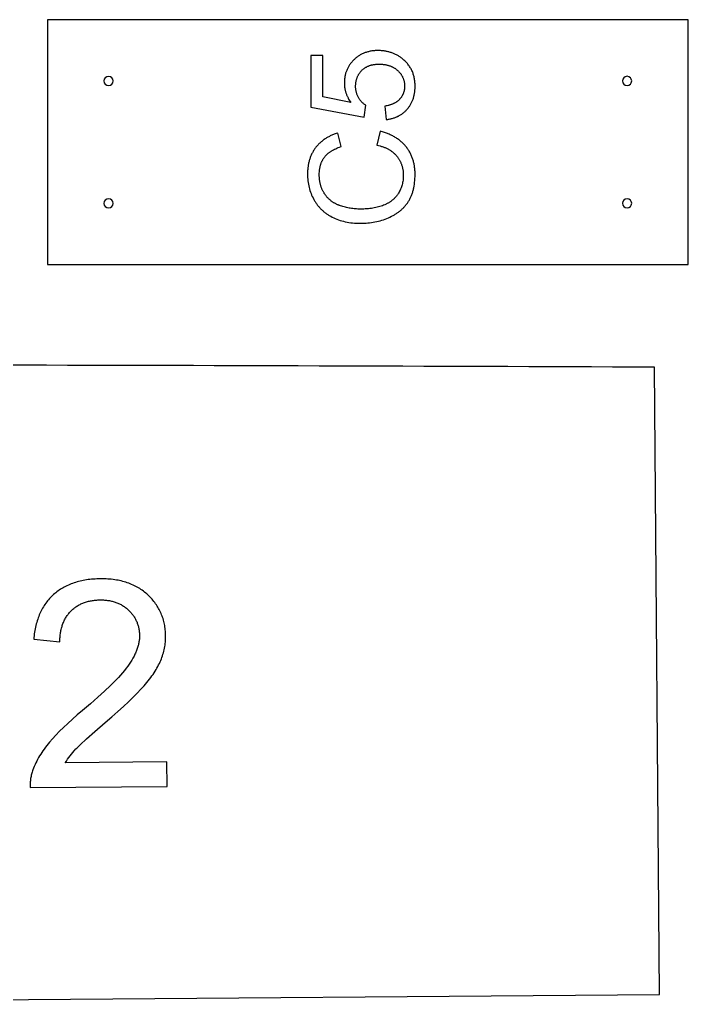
# Model space of a CAD drawing. Extents: x 2494 to 5794, y -1335 to 1258.
# Drawn here: x 2756.3 to 2974.8, y 503 to 825 of the extents above; entities that cross this region are included whole.
import ezdxf

# ---------------------------------------------------------------- set-up
doc = ezdxf.new("R2010")
doc.units = 0
for name, color, linetype in [('DH_200_CODES_PART_NUMBERS_', 1, 'CONTINUOUS'), ('DH_200_CUT_PVC_5MM', 7, 'CONTINUOUS'), ('DH_200_HOLES_PVC_5MM', 3, 'CONTINUOUS')]:
    doc.layers.add(name, color=color, linetype=linetype)

msp = doc.modelspace()

# ---------------------------------------------------------------- linework, layer by layer
at = {"layer": 'DH_200_CODES_PART_NUMBERS_'}
for points in [[(2876.03, 792.42), (2876.29, 792.45), (2876.56, 792.48), (2876.82, 792.52), (2877.07, 792.56), (2877.33, 792.61), (2877.58, 792.67), (2877.82, 792.72), (2878.07, 792.79), (2878.31, 792.85), (2878.54, 792.93), (2878.78, 793), (2879.01, 793.09), (2879.23, 793.17), (2879.46, 793.27), (2879.68, 793.36), (2879.89, 793.47), (2880.11, 793.57), (2880.32, 793.69), (2880.52, 793.8), (2880.73, 793.93), (2880.93, 794.05), (2881.13, 794.18), (2881.32, 794.32), (2881.51, 794.46), (2881.7, 794.61), (2881.88, 794.76), (2882.06, 794.92), (2882.24, 795.08), (2882.41, 795.24), (2882.58, 795.41), (2882.75, 795.59), (2882.91, 795.77), (2883.07, 795.96), (2883.23, 796.15), (2883.38, 796.34), (2883.52, 796.53), (2883.66, 796.73), (2883.8, 796.93), (2883.93, 797.14), (2884.05, 797.35), (2884.17, 797.56), (2884.28, 797.77), (2884.39, 797.99), (2884.5, 798.21), (2884.6, 798.44), (2884.69, 798.67), (2884.78, 798.9), (2884.86, 799.13), (2884.94, 799.37), (2885.02, 799.61), (2885.08, 799.86), (2885.15, 800.1), (2885.21, 800.36), (2885.26, 800.61), (2885.31, 800.87), (2885.35, 801.13), (2885.39, 801.4), (2885.42, 801.66), (2885.45, 801.94), (2885.47, 802.21), (2885.49, 802.49), (2885.5, 802.77), (2885.51, 803.06), (2885.51, 803.34), (2885.51, 803.7), (2885.5, 804.04), (2885.48, 804.38), (2885.45, 804.72), (2885.41, 805.05), (2885.37, 805.38), (2885.31, 805.71), (2885.25, 806.02), (2885.19, 806.34), (2885.11, 806.65), (2885.02, 806.95), (2884.93, 807.25), (2884.83, 807.55), (2884.72, 807.84), (2884.61, 808.12), (2884.48, 808.41), (2884.35, 808.68), (2884.21, 808.95), (2884.06, 809.22), (2883.9, 809.48), (2883.73, 809.74), (2883.56, 810), (2883.38, 810.24), (2883.19, 810.49), (2882.99, 810.73), (2882.79, 810.96), (2882.57, 811.19), (2882.35, 811.42), (2882.12, 811.64), (2881.88, 811.85), (2881.64, 812.07), (2881.38, 812.27), (2881.17, 812.44), (2880.96, 812.6), (2880.74, 812.75), (2880.52, 812.9), (2880.3, 813.05), (2880.08, 813.19), (2879.85, 813.32), (2879.62, 813.45), (2879.39, 813.57), (2879.16, 813.69), (2878.92, 813.8), (2878.69, 813.91), (2878.45, 814.01), (2878.2, 814.11), (2877.96, 814.2), (2877.71, 814.29), (2877.46, 814.37), (2877.2, 814.45), (2876.95, 814.52), (2876.69, 814.59), (2876.43, 814.65), (2876.17, 814.7), (2875.9, 814.75), (2875.64, 814.8), (2875.37, 814.83), (2875.09, 814.87), (2874.82, 814.9), (2874.54, 814.92), (2874.26, 814.94), (2873.98, 814.95), (2873.69, 814.96), (2873.41, 814.96), (2873.1, 814.96), (2872.81, 814.95), (2872.51, 814.94), (2872.22, 814.92), (2871.93, 814.89), (2871.65, 814.86), (2871.37, 814.82), (2871.09, 814.77), (2870.82, 814.72), (2870.55, 814.66), (2870.28, 814.6), (2870.02, 814.53), (2869.76, 814.46), (2869.5, 814.38), (2869.25, 814.29), (2869, 814.2), (2868.75, 814.1), (2868.51, 813.99), (2868.27, 813.88), (2868.04, 813.77), (2867.8, 813.64), (2867.57, 813.52), (2867.35, 813.38), (2867.13, 813.24), (2866.91, 813.09), (2866.69, 812.94), (2866.48, 812.78), (2866.27, 812.62), (2866.07, 812.45), (2865.87, 812.27), (2865.67, 812.09), (2865.47, 811.9), (2865.28, 811.71), (2865.1, 811.51), (2864.92, 811.32), (2864.75, 811.11), (2864.59, 810.91), (2864.43, 810.71), (2864.27, 810.5), (2864.12, 810.28), (2863.98, 810.07), (2863.85, 809.85), (2863.72, 809.63), (2863.59, 809.41), (2863.48, 809.18), (2863.37, 808.96), (2863.26, 808.73), (2863.16, 808.49), (2863.07, 808.26), (2862.98, 808.02), (2862.9, 807.78), (2862.82, 807.53), (2862.75, 807.28), (2862.69, 807.03), (2862.63, 806.78), (2862.58, 806.53), (2862.54, 806.27), (2862.5, 806.01), (2862.46, 805.75), (2862.44, 805.48), (2862.42, 805.21), (2862.4, 804.94), (2862.39, 804.66), (2862.39, 804.39), (2862.39, 804.18), (2862.4, 803.97), (2862.41, 803.76), (2862.42, 803.55), (2862.44, 803.34), (2862.46, 803.14), (2862.49, 802.93), (2862.52, 802.73), (2862.56, 802.52), (2862.6, 802.32), (2862.64, 802.11), (2862.69, 801.91), (2862.74, 801.71), (2862.8, 801.5), (2862.86, 801.3), (2862.92, 801.1), (2862.99, 800.9), (2863.06, 800.7), (2863.14, 800.5), (2863.22, 800.3), (2863.31, 800.1), (2863.4, 799.91), (2863.49, 799.71), (2863.59, 799.51), (2863.69, 799.32), (2863.8, 799.12), (2864.02, 798.73), (2864.26, 798.35), (2864.52, 797.96), (2855.39, 799.8), (2855.39, 813.36), (2851.4, 813.36), (2851.4, 796.46), (2868.86, 793.16), (2869.37, 797.08), (2869.19, 797.2), (2869.01, 797.32), (2868.84, 797.45), (2868.67, 797.59), (2868.51, 797.73), (2868.35, 797.88), (2868.2, 798.03), (2868.05, 798.18), (2867.9, 798.35), (2867.76, 798.51), (2867.62, 798.69), (2867.49, 798.86), (2867.36, 799.05), (2867.23, 799.24), (2867.11, 799.43), (2866.99, 799.63), (2866.88, 799.84), (2866.78, 800.05), (2866.68, 800.26), (2866.59, 800.47), (2866.51, 800.69), (2866.44, 800.91), (2866.37, 801.13), (2866.31, 801.36), (2866.25, 801.58), (2866.21, 801.82), (2866.17, 802.05), (2866.13, 802.29), (2866.11, 802.53), (2866.09, 802.78), (2866.08, 803.02), (2866.08, 803.27), (2866.08, 803.48), (2866.09, 803.68), (2866.1, 803.87), (2866.11, 804.07), (2866.13, 804.26), (2866.15, 804.45), (2866.18, 804.64), (2866.21, 804.82), (2866.24, 805), (2866.28, 805.18), (2866.32, 805.36), (2866.37, 805.54), (2866.42, 805.71), (2866.47, 805.88), (2866.53, 806.05), (2866.59, 806.21), (2866.66, 806.37), (2866.73, 806.53), (2866.8, 806.69), (2866.88, 806.85), (2866.97, 807), (2867.05, 807.15), (2867.14, 807.3), (2867.24, 807.45), (2867.34, 807.59), (2867.44, 807.73), (2867.55, 807.87), (2867.66, 808.01), (2867.77, 808.14), (2867.89, 808.27), (2868.01, 808.4), (2868.14, 808.53), (2868.27, 808.65), (2868.41, 808.77), (2868.54, 808.89), (2868.68, 809), (2868.82, 809.11), (2868.97, 809.21), (2869.12, 809.31), (2869.27, 809.41), (2869.42, 809.5), (2869.58, 809.59), (2869.74, 809.67), (2869.9, 809.75), (2870.07, 809.83), (2870.24, 809.9), (2870.41, 809.97), (2870.58, 810.03), (2870.76, 810.09), (2870.94, 810.15), (2871.12, 810.2), (2871.31, 810.25), (2871.5, 810.3), (2871.69, 810.34), (2871.89, 810.37), (2872.09, 810.41), (2872.29, 810.44), (2872.49, 810.46), (2872.7, 810.48), (2872.91, 810.5), (2873.12, 810.52), (2873.34, 810.53), (2873.56, 810.53), (2873.78, 810.53), (2874.01, 810.53), (2874.24, 810.53), (2874.47, 810.52), (2874.69, 810.5), (2874.91, 810.48), (2875.13, 810.46), (2875.35, 810.43), (2875.56, 810.4), (2875.77, 810.37), (2875.98, 810.33), (2876.18, 810.29), (2876.39, 810.24), (2876.58, 810.19), (2876.78, 810.13), (2876.97, 810.08), (2877.16, 810.01), (2877.35, 809.94), (2877.53, 809.87), (2877.72, 809.8), (2877.89, 809.72), (2878.07, 809.63), (2878.24, 809.55), (2878.41, 809.46), (2878.58, 809.36), (2878.74, 809.26), (2878.9, 809.16), (2879.06, 809.05), (2879.22, 808.94), (2879.37, 808.82), (2879.52, 808.7), (2879.66, 808.57), (2879.81, 808.45), (2879.95, 808.31), (2880.08, 808.18), (2880.21, 808.05), (2880.34, 807.91), (2880.46, 807.77), (2880.58, 807.63), (2880.69, 807.49), (2880.8, 807.34), (2880.91, 807.2), (2881.01, 807.05), (2881.1, 806.9), (2881.19, 806.75), (2881.28, 806.6), (2881.36, 806.44), (2881.44, 806.29), (2881.51, 806.13), (2881.58, 805.97), (2881.64, 805.8), (2881.7, 805.64), (2881.76, 805.47), (2881.81, 805.31), (2881.86, 805.14), (2881.9, 804.97), (2881.94, 804.79), (2881.97, 804.62), (2882, 804.44), (2882.02, 804.26), (2882.04, 804.08), (2882.06, 803.9), (2882.07, 803.72), (2882.08, 803.53), (2882.08, 803.34), (2882.08, 803.19), (2882.07, 803.03), (2882.07, 802.88), (2882.05, 802.73), (2882.04, 802.58), (2882.02, 802.43), (2882, 802.28), (2881.98, 802.14), (2881.95, 801.99), (2881.92, 801.85), (2881.89, 801.71), (2881.85, 801.57), (2881.81, 801.43), (2881.77, 801.29), (2881.73, 801.16), (2881.68, 801.02), (2881.63, 800.89), (2881.57, 800.76), (2881.51, 800.63), (2881.45, 800.5), (2881.39, 800.37), (2881.32, 800.25), (2881.25, 800.12), (2881.17, 800), (2881.1, 799.88), (2881.02, 799.76), (2880.93, 799.64), (2880.85, 799.52), (2880.76, 799.4), (2880.66, 799.29), (2880.57, 799.18), (2880.47, 799.07), (2880.37, 798.96), (2880.26, 798.85), (2880.15, 798.74), (2880.04, 798.64), (2879.93, 798.54), (2879.81, 798.44), (2879.69, 798.35), (2879.56, 798.26), (2879.44, 798.17), (2879.31, 798.08), (2879.17, 798), (2879.04, 797.92), (2878.9, 797.84), (2878.75, 797.76), (2878.61, 797.68), (2878.46, 797.61), (2878.31, 797.54), (2878.15, 797.48), (2877.99, 797.41), (2877.83, 797.35), (2877.67, 797.29), (2877.5, 797.23), (2877.33, 797.18), (2877.16, 797.13), (2876.98, 797.08), (2876.8, 797.03), (2876.43, 796.95), (2876.05, 796.87), (2875.66, 796.8)], [(2873.01, 784.07), (2873.54, 783.95), (2874.05, 783.81), (2874.55, 783.66), (2874.79, 783.58), (2875.03, 783.5), (2875.26, 783.42), (2875.49, 783.33), (2875.71, 783.23), (2875.93, 783.14), (2876.15, 783.04), (2876.36, 782.94), (2876.57, 782.83), (2876.77, 782.72), (2876.97, 782.61), (2877.17, 782.49), (2877.36, 782.37), (2877.55, 782.25), (2877.73, 782.12), (2877.91, 782), (2878.09, 781.86), (2878.26, 781.73), (2878.43, 781.59), (2878.59, 781.45), (2878.75, 781.3), (2878.9, 781.15), (2879.06, 781), (2879.2, 780.84), (2879.34, 780.68), (2879.48, 780.52), (2879.62, 780.36), (2879.75, 780.19), (2879.87, 780.02), (2879.99, 779.85), (2880.11, 779.68), (2880.22, 779.5), (2880.33, 779.32), (2880.44, 779.14), (2880.54, 778.96), (2880.63, 778.77), (2880.72, 778.58), (2880.81, 778.39), (2880.89, 778.2), (2880.97, 778.01), (2881.05, 777.81), (2881.12, 777.61), (2881.18, 777.41), (2881.25, 777.21), (2881.3, 777), (2881.36, 776.79), (2881.4, 776.58), (2881.45, 776.37), (2881.49, 776.16), (2881.53, 775.94), (2881.56, 775.72), (2881.59, 775.5), (2881.61, 775.27), (2881.63, 775.05), (2881.64, 774.82), (2881.65, 774.59), (2881.66, 774.36), (2881.66, 774.12), (2881.66, 773.73), (2881.64, 773.35), (2881.61, 772.97), (2881.56, 772.6), (2881.51, 772.22), (2881.44, 771.85), (2881.36, 771.49), (2881.26, 771.12), (2881.16, 770.76), (2881.04, 770.41), (2880.91, 770.06), (2880.76, 769.71), (2880.61, 769.36), (2880.44, 769.02), (2880.26, 768.68), (2880.06, 768.35), (2879.96, 768.18), (2879.86, 768.02), (2879.75, 767.86), (2879.64, 767.7), (2879.52, 767.55), (2879.4, 767.4), (2879.28, 767.25), (2879.16, 767.1), (2879.03, 766.96), (2878.9, 766.82), (2878.77, 766.68), (2878.63, 766.54), (2878.49, 766.41), (2878.35, 766.28), (2878.2, 766.15), (2878.05, 766.03), (2877.9, 765.91), (2877.74, 765.79), (2877.59, 765.67), (2877.42, 765.56), (2877.26, 765.45), (2877.09, 765.34), (2876.92, 765.24), (2876.74, 765.14), (2876.56, 765.04), (2876.38, 764.94), (2876.2, 764.84), (2876.01, 764.75), (2875.82, 764.66), (2875.62, 764.58), (2875.23, 764.42), (2874.82, 764.26), (2874.4, 764.12), (2873.97, 763.99), (2873.54, 763.86), (2873.1, 763.75), (2872.65, 763.65), (2872.18, 763.55), (2871.72, 763.47), (2871.24, 763.39), (2870.75, 763.33), (2870.26, 763.28), (2869.75, 763.23), (2869.24, 763.2), (2868.72, 763.17), (2868.19, 763.16), (2867.65, 763.15), (2867.23, 763.16), (2866.82, 763.17), (2866.4, 763.19), (2865.99, 763.22), (2865.57, 763.26), (2865.16, 763.3), (2864.75, 763.36), (2864.34, 763.42), (2863.93, 763.49), (2863.53, 763.57), (2863.12, 763.66), (2862.72, 763.75), (2862.32, 763.86), (2861.92, 763.97), (2861.52, 764.09), (2861.13, 764.22), (2860.93, 764.29), (2860.73, 764.36), (2860.54, 764.43), (2860.35, 764.51), (2860.17, 764.59), (2859.98, 764.67), (2859.8, 764.76), (2859.62, 764.85), (2859.45, 764.94), (2859.27, 765.04), (2859.1, 765.14), (2858.93, 765.24), (2858.77, 765.34), (2858.6, 765.45), (2858.44, 765.56), (2858.28, 765.68), (2858.13, 765.79), (2857.97, 765.91), (2857.82, 766.04), (2857.67, 766.16), (2857.52, 766.29), (2857.38, 766.43), (2857.24, 766.56), (2857.1, 766.7), (2856.96, 766.84), (2856.83, 766.99), (2856.7, 767.13), (2856.57, 767.28), (2856.44, 767.44), (2856.32, 767.59), (2856.2, 767.75), (2856.08, 767.92), (2855.97, 768.08), (2855.85, 768.25), (2855.75, 768.42), (2855.64, 768.6), (2855.54, 768.77), (2855.44, 768.95), (2855.35, 769.13), (2855.26, 769.31), (2855.17, 769.5), (2855.09, 769.69), (2855.01, 769.88), (2854.94, 770.07), (2854.86, 770.27), (2854.8, 770.47), (2854.73, 770.67), (2854.67, 770.87), (2854.62, 771.08), (2854.56, 771.29), (2854.51, 771.5), (2854.47, 771.71), (2854.42, 771.93), (2854.39, 772.15), (2854.35, 772.37), (2854.32, 772.59), (2854.27, 773.04), (2854.23, 773.51), (2854.21, 773.98), (2854.2, 774.47), (2854.21, 774.89), (2854.23, 775.3), (2854.26, 775.71), (2854.28, 775.91), (2854.31, 776.1), (2854.34, 776.3), (2854.37, 776.49), (2854.4, 776.68), (2854.44, 776.86), (2854.48, 777.05), (2854.53, 777.23), (2854.57, 777.41), (2854.63, 777.59), (2854.68, 777.76), (2854.74, 777.94), (2854.8, 778.11), (2854.86, 778.28), (2854.93, 778.44), (2855, 778.61), (2855.08, 778.77), (2855.15, 778.93), (2855.24, 779.09), (2855.32, 779.24), (2855.41, 779.4), (2855.5, 779.55), (2855.59, 779.7), (2855.69, 779.84), (2855.79, 779.99), (2855.9, 780.13), (2856, 780.27), (2856.12, 780.41), (2856.23, 780.54), (2856.35, 780.67), (2856.47, 780.81), (2856.6, 780.93), (2856.73, 781.06), (2856.87, 781.19), (2857.01, 781.31), (2857.15, 781.43), (2857.3, 781.55), (2857.45, 781.67), (2857.6, 781.78), (2857.76, 781.89), (2857.93, 782), (2858.09, 782.11), (2858.26, 782.22), (2858.44, 782.32), (2858.62, 782.42), (2858.8, 782.52), (2859.18, 782.72), (2859.57, 782.9), (2859.98, 783.08), (2860.4, 783.25), (2860.84, 783.41), (2861.3, 783.56), (2860.26, 787.99), (2859.68, 787.81), (2859.39, 787.72), (2859.11, 787.62), (2858.84, 787.51), (2858.56, 787.4), (2858.3, 787.29), (2858.03, 787.17), (2857.77, 787.05), (2857.52, 786.93), (2857.27, 786.8), (2857.02, 786.67), (2856.78, 786.53), (2856.54, 786.39), (2856.31, 786.24), (2856.08, 786.09), (2855.85, 785.94), (2855.63, 785.78), (2855.41, 785.62), (2855.2, 785.46), (2854.99, 785.29), (2854.78, 785.11), (2854.58, 784.93), (2854.38, 784.75), (2854.19, 784.56), (2854, 784.37), (2853.81, 784.18), (2853.63, 783.98), (2853.46, 783.78), (2853.28, 783.57), (2853.11, 783.36), (2852.95, 783.14), (2852.79, 782.92), (2852.64, 782.7), (2852.49, 782.48), (2852.34, 782.25), (2852.2, 782.02), (2852.07, 781.78), (2851.94, 781.54), (2851.81, 781.3), (2851.69, 781.06), (2851.58, 780.81), (2851.47, 780.56), (2851.37, 780.31), (2851.27, 780.05), (2851.17, 779.79), (2851.09, 779.53), (2851, 779.26), (2850.92, 778.99), (2850.85, 778.72), (2850.78, 778.44), (2850.72, 778.16), (2850.66, 777.88), (2850.61, 777.59), (2850.56, 777.3), (2850.52, 777.01), (2850.48, 776.72), (2850.44, 776.42), (2850.42, 776.12), (2850.39, 775.81), (2850.36, 775.19), (2850.35, 774.56), (2850.36, 774), (2850.38, 773.45), (2850.42, 772.9), (2850.48, 772.36), (2850.55, 771.82), (2850.64, 771.29), (2850.75, 770.77), (2850.87, 770.25), (2851, 769.74), (2851.15, 769.23), (2851.32, 768.73), (2851.51, 768.24), (2851.71, 767.75), (2851.92, 767.27), (2852.16, 766.79), (2852.41, 766.32), (2852.54, 766.08), (2852.67, 765.86), (2852.81, 765.63), (2852.95, 765.41), (2853.09, 765.19), (2853.24, 764.97), (2853.39, 764.76), (2853.55, 764.55), (2853.71, 764.35), (2853.87, 764.14), (2854.04, 763.95), (2854.21, 763.75), (2854.39, 763.56), (2854.57, 763.37), (2854.75, 763.18), (2854.93, 763), (2855.12, 762.82), (2855.32, 762.65), (2855.51, 762.47), (2855.71, 762.31), (2855.92, 762.14), (2856.13, 761.98), (2856.34, 761.82), (2856.55, 761.66), (2856.77, 761.51), (2857, 761.36), (2857.22, 761.22), (2857.45, 761.08), (2857.69, 760.94), (2857.93, 760.8), (2858.41, 760.54), (2858.91, 760.3), (2859.42, 760.07), (2859.94, 759.85), (2860.47, 759.65), (2861.02, 759.47), (2861.57, 759.31), (2862.13, 759.16), (2862.71, 759.02), (2863.29, 758.9), (2863.88, 758.8), (2864.49, 758.71), (2865.11, 758.64), (2865.73, 758.58), (2866.37, 758.54), (2867.02, 758.52), (2867.68, 758.51), (2868.28, 758.52), (2868.89, 758.54), (2869.48, 758.58), (2870.07, 758.63), (2870.66, 758.69), (2871.24, 758.77), (2871.82, 758.86), (2872.39, 758.96), (2872.96, 759.08), (2873.52, 759.22), (2874.08, 759.36), (2874.63, 759.52), (2875.18, 759.7), (2875.72, 759.89), (2876.26, 760.09), (2876.79, 760.31), (2877.31, 760.54), (2877.82, 760.79), (2878.31, 761.04), (2878.79, 761.31), (2879.02, 761.45), (2879.25, 761.59), (2879.47, 761.74), (2879.69, 761.89), (2879.91, 762.04), (2880.12, 762.2), (2880.33, 762.36), (2880.53, 762.52), (2880.74, 762.68), (2880.93, 762.85), (2881.12, 763.03), (2881.31, 763.2), (2881.5, 763.38), (2881.68, 763.56), (2881.86, 763.74), (2882.03, 763.93), (2882.2, 764.12), (2882.36, 764.32), (2882.53, 764.52), (2882.68, 764.72), (2882.84, 764.92), (2882.99, 765.13), (2883.13, 765.34), (2883.27, 765.55), (2883.41, 765.77), (2883.55, 765.99), (2883.67, 766.22), (2883.8, 766.45), (2883.92, 766.68), (2884.03, 766.92), (2884.15, 767.16), (2884.25, 767.4), (2884.36, 767.65), (2884.45, 767.9), (2884.55, 768.16), (2884.64, 768.42), (2884.72, 768.69), (2884.8, 768.96), (2884.88, 769.23), (2884.95, 769.51), (2885.02, 769.79), (2885.08, 770.08), (2885.2, 770.66), (2885.29, 771.26), (2885.37, 771.87), (2885.43, 772.5), (2885.48, 773.15), (2885.5, 773.81), (2885.51, 774.49), (2885.51, 774.82), (2885.5, 775.15), (2885.49, 775.47), (2885.47, 775.79), (2885.44, 776.11), (2885.41, 776.43), (2885.37, 776.74), (2885.33, 777.05), (2885.28, 777.35), (2885.23, 777.65), (2885.17, 777.95), (2885.1, 778.25), (2885.03, 778.54), (2884.96, 778.83), (2884.87, 779.11), (2884.78, 779.39), (2884.69, 779.67), (2884.59, 779.95), (2884.49, 780.22), (2884.38, 780.49), (2884.26, 780.76), (2884.14, 781.02), (2884.01, 781.28), (2883.88, 781.54), (2883.74, 781.79), (2883.59, 782.04), (2883.44, 782.29), (2883.28, 782.54), (2883.12, 782.78), (2882.95, 783.01), (2882.78, 783.25), (2882.6, 783.48), (2882.42, 783.71), (2882.23, 783.93), (2882.03, 784.15), (2881.83, 784.36), (2881.63, 784.57), (2881.42, 784.78), (2881.2, 784.98), (2880.98, 785.18), (2880.76, 785.37), (2880.53, 785.56), (2880.29, 785.74), (2880.05, 785.92), (2879.8, 786.09), (2879.55, 786.26), (2879.29, 786.43), (2879.03, 786.59), (2878.77, 786.75), (2878.49, 786.9), (2878.22, 787.05), (2877.94, 787.19), (2877.65, 787.33), (2877.36, 787.47), (2877.06, 787.6), (2876.76, 787.72), (2876.45, 787.84), (2876.13, 787.96), (2875.49, 788.18), (2874.83, 788.38), (2874.15, 788.57)], [(2759.71, 574.11), (2804.49, 574.47), (2804.42, 582.47), (2771.19, 582.2), (2771.55, 582.77), (2771.92, 583.34), (2772.32, 583.91), (2772.75, 584.47), (2773.19, 585.04), (2773.66, 585.61), (2774.15, 586.17), (2774.67, 586.74), (2774.95, 587.03), (2775.28, 587.36), (2776.06, 588.12), (2778.11, 590.02), (2780.83, 592.42), (2784.21, 595.34), (2786.36, 597.2), (2788.35, 598.96), (2790.18, 600.62), (2791.85, 602.17), (2793.36, 603.62), (2794.71, 604.97), (2795.91, 606.22), (2796.94, 607.37), (2797.86, 608.45), (2798.72, 609.53), (2799.12, 610.06), (2799.5, 610.59), (2799.87, 611.11), (2800.22, 611.63), (2800.55, 612.15), (2800.87, 612.66), (2801.16, 613.18), (2801.45, 613.68), (2801.71, 614.19), (2801.96, 614.69), (2802.19, 615.19), (2802.4, 615.68), (2802.6, 616.17), (2802.78, 616.67), (2802.95, 617.16), (2803.11, 617.66), (2803.26, 618.16), (2803.39, 618.66), (2803.51, 619.15), (2803.61, 619.65), (2803.71, 620.16), (2803.79, 620.66), (2803.86, 621.16), (2803.91, 621.66), (2803.95, 622.17), (2803.98, 622.68), (2804, 623.18), (2804, 623.69), (2803.99, 624.19), (2803.97, 624.68), (2803.94, 625.17), (2803.89, 625.65), (2803.84, 626.12), (2803.77, 626.6), (2803.7, 627.06), (2803.61, 627.52), (2803.51, 627.98), (2803.4, 628.43), (2803.28, 628.87), (2803.15, 629.32), (2803.01, 629.75), (2802.86, 630.18), (2802.69, 630.61), (2802.52, 631.03), (2802.33, 631.44), (2802.13, 631.85), (2801.92, 632.26), (2801.71, 632.65), (2801.47, 633.05), (2801.23, 633.44), (2800.98, 633.82), (2800.72, 634.2), (2800.44, 634.57), (2800.15, 634.94), (2799.86, 635.31), (2799.55, 635.66), (2799.23, 636.02), (2798.9, 636.37), (2798.56, 636.71), (2798.21, 637.05), (2797.84, 637.38), (2797.47, 637.69), (2797.1, 638), (2796.71, 638.3), (2796.32, 638.59), (2795.92, 638.86), (2795.51, 639.13), (2795.09, 639.39), (2794.67, 639.63), (2794.23, 639.87), (2793.79, 640.09), (2793.34, 640.3), (2792.89, 640.5), (2792.42, 640.7), (2791.95, 640.88), (2791.47, 641.05), (2790.98, 641.21), (2790.49, 641.36), (2789.99, 641.49), (2789.47, 641.62), (2788.96, 641.74), (2788.43, 641.85), (2787.89, 641.94), (2787.35, 642.03), (2786.8, 642.1), (2786.24, 642.17), (2785.68, 642.22), (2785.1, 642.26), (2784.52, 642.3), (2783.93, 642.32), (2783.33, 642.33), (2782.73, 642.33), (2781.54, 642.3), (2780.95, 642.27), (2780.37, 642.23), (2779.81, 642.18), (2779.25, 642.12), (2778.69, 642.06), (2778.15, 641.98), (2777.61, 641.89), (2777.08, 641.79), (2776.56, 641.69), (2776.04, 641.57), (2775.53, 641.44), (2775.04, 641.31), (2774.54, 641.16), (2774.06, 641.01), (2773.59, 640.84), (2773.12, 640.66), (2772.66, 640.48), (2772.2, 640.29), (2771.76, 640.08), (2771.32, 639.87), (2770.89, 639.64), (2770.47, 639.41), (2770.06, 639.17), (2769.65, 638.91), (2769.25, 638.65), (2768.86, 638.38), (2768.48, 638.1), (2768.11, 637.8), (2767.74, 637.5), (2767.38, 637.19), (2767.03, 636.87), (2766.69, 636.54), (2766.36, 636.2), (2766.03, 635.86), (2765.72, 635.5), (2765.42, 635.13), (2765.12, 634.76), (2764.84, 634.38), (2764.57, 633.99), (2764.3, 633.59), (2764.04, 633.18), (2763.8, 632.76), (2763.56, 632.33), (2763.34, 631.9), (2763.12, 631.46), (2762.91, 631), (2762.71, 630.54), (2762.52, 630.07), (2762.35, 629.59), (2762.18, 629.1), (2762.02, 628.61), (2761.87, 628.1), (2761.73, 627.59), (2761.59, 627.06), (2761.47, 626.53), (2761.36, 625.99), (2761.26, 625.44), (2761.16, 624.88), (2761.08, 624.31), (2761.01, 623.74), (2760.94, 623.15), (2760.89, 622.56), (2769.44, 621.75), (2769.45, 622.14), (2769.46, 622.54), (2769.47, 622.92), (2769.5, 623.3), (2769.53, 623.67), (2769.57, 624.04), (2769.61, 624.41), (2769.67, 624.77), (2769.72, 625.12), (2769.79, 625.47), (2769.86, 625.81), (2769.94, 626.15), (2770.03, 626.48), (2770.13, 626.8), (2770.23, 627.12), (2770.33, 627.44), (2770.45, 627.75), (2770.57, 628.06), (2770.7, 628.35), (2770.84, 628.65), (2770.98, 628.94), (2771.13, 629.22), (2771.29, 629.5), (2771.45, 629.77), (2771.62, 630.04), (2771.8, 630.3), (2771.98, 630.56), (2772.18, 630.81), (2772.38, 631.05), (2772.58, 631.29), (2772.79, 631.53), (2773.01, 631.76), (2773.24, 631.98), (2773.47, 632.2), (2773.71, 632.41), (2773.95, 632.61), (2774.19, 632.81), (2774.44, 633), (2774.7, 633.18), (2774.95, 633.35), (2775.22, 633.52), (2775.49, 633.68), (2775.76, 633.83), (2776.04, 633.98), (2776.32, 634.12), (2776.61, 634.25), (2776.9, 634.38), (2777.2, 634.5), (2777.5, 634.61), (2777.81, 634.71), (2778.12, 634.81), (2778.43, 634.9), (2778.76, 634.98), (2779.08, 635.06), (2779.41, 635.13), (2779.75, 635.19), (2780.09, 635.25), (2780.43, 635.3), (2780.78, 635.34), (2781.13, 635.37), (2781.49, 635.4), (2781.86, 635.42), (2782.22, 635.44), (2782.6, 635.44), (2782.95, 635.44), (2783.3, 635.43), (2783.65, 635.42), (2783.99, 635.4), (2784.32, 635.37), (2784.65, 635.34), (2784.98, 635.3), (2785.31, 635.25), (2785.63, 635.2), (2785.94, 635.14), (2786.26, 635.07), (2786.56, 635), (2786.87, 634.92), (2787.17, 634.83), (2787.46, 634.73), (2787.75, 634.63), (2788.04, 634.53), (2788.32, 634.41), (2788.6, 634.29), (2788.87, 634.17), (2789.14, 634.03), (2789.41, 633.89), (2789.67, 633.74), (2789.93, 633.59), (2790.18, 633.43), (2790.43, 633.26), (2790.68, 633.09), (2790.92, 632.91), (2791.16, 632.72), (2791.39, 632.53), (2791.62, 632.33), (2791.84, 632.12), (2792.06, 631.91), (2792.28, 631.69), (2792.48, 631.47), (2792.68, 631.25), (2792.87, 631.03), (2793.06, 630.8), (2793.23, 630.57), (2793.41, 630.34), (2793.57, 630.1), (2793.73, 629.86), (2793.88, 629.62), (2794.02, 629.37), (2794.16, 629.12), (2794.29, 628.87), (2794.41, 628.61), (2794.53, 628.36), (2794.64, 628.1), (2794.74, 627.83), (2794.83, 627.56), (2794.92, 627.29), (2795, 627.02), (2795.08, 626.74), (2795.15, 626.46), (2795.21, 626.18), (2795.26, 625.89), (2795.31, 625.6), (2795.35, 625.31), (2795.38, 625.02), (2795.41, 624.72), (2795.43, 624.42), (2795.44, 624.11), (2795.45, 623.81), (2795.45, 623.51), (2795.44, 623.21), (2795.42, 622.92), (2795.4, 622.62), (2795.36, 622.32), (2795.32, 622.02), (2795.28, 621.71), (2795.22, 621.41), (2795.16, 621.11), (2795.09, 620.8), (2795.01, 620.49), (2794.93, 620.19), (2794.84, 619.88), (2794.74, 619.56), (2794.63, 619.25), (2794.52, 618.94), (2794.39, 618.63), (2794.26, 618.31), (2794.12, 617.99), (2793.98, 617.68), (2793.83, 617.36), (2793.67, 617.04), (2793.32, 616.39), (2792.95, 615.74), (2792.54, 615.09), (2792.11, 614.43), (2791.65, 613.77), (2791.14, 613.09), (2790.57, 612.38), (2789.95, 611.64), (2789.28, 610.87), (2788.55, 610.07), (2787.76, 609.24), (2786.02, 607.49), (2784.06, 605.62), (2781.87, 603.64), (2779.47, 601.53), (2776.83, 599.3), (2775.12, 597.85), (2773.51, 596.45), (2772, 595.09), (2770.6, 593.77), (2769.3, 592.5), (2768.11, 591.28), (2767.02, 590.09), (2766.03, 588.95), (2765.57, 588.4), (2765.13, 587.84), (2764.71, 587.28), (2764.3, 586.71), (2763.9, 586.15), (2763.52, 585.59), (2763.16, 585.02), (2762.82, 584.46), (2762.49, 583.89), (2762.17, 583.32), (2761.88, 582.75), (2761.59, 582.19), (2761.33, 581.62), (2761.08, 581.04), (2760.85, 580.47), (2760.63, 579.9), (2760.5, 579.55), (2760.39, 579.2), (2760.28, 578.85), (2760.18, 578.49), (2760.09, 578.14), (2760.01, 577.78), (2759.94, 577.42), (2759.88, 577.06), (2759.82, 576.7), (2759.78, 576.34), (2759.75, 575.97), (2759.72, 575.6), (2759.7, 575.23), (2759.69, 574.86), (2759.7, 574.49)]]:
    msp.add_lwpolyline(points, close=True, dxfattribs=at)
at = {"layer": 'DH_200_CUT_PVC_5MM', "extrusion": (9.89786e-17, 0.002279, 0.999997)}
msp.add_lwpolyline([(2765.34, 825.04), (2765.34, 745.04), (2974.79, 745.04), (2974.79, 825.04)], close=True, dxfattribs=at)
at = {"layer": 'DH_200_CUT_PVC_5MM'}
msp.add_lwpolyline([(2525.39, 712.42), (2525.39, 502.96), (2965.37, 506.5), (2963.73, 711.49, 0.000906)], format="xyb", close=True, dxfattribs=at)
at = {"layer": 'DH_200_HOLES_PVC_5MM', "extrusion": (1.4109e-16, -0.002279, -0.999997)}
msp.add_circle((-2785.34, 805.02, -1.79), 1.5, dxfattribs=at)
at = {"layer": 'DH_200_HOLES_PVC_5MM', "extrusion": (2.96106e-13, -0.002279, -0.999997)}
msp.add_circle((-2954.79, 805.04, -1.79), 1.5, dxfattribs=at)
at = {"layer": 'DH_200_HOLES_PVC_5MM', "extrusion": (2.95894e-13, -0.002279, -0.999997)}
msp.add_circle((-2785.34, 765.02, -1.79), 1.5, dxfattribs=at)
at = {"layer": 'DH_200_HOLES_PVC_5MM', "extrusion": (-2.95985e-13, -0.002279, -0.999997)}
msp.add_circle((-2954.79, 765.04, -1.79), 1.5, dxfattribs=at)

doc.saveas('drawing.dxf')
